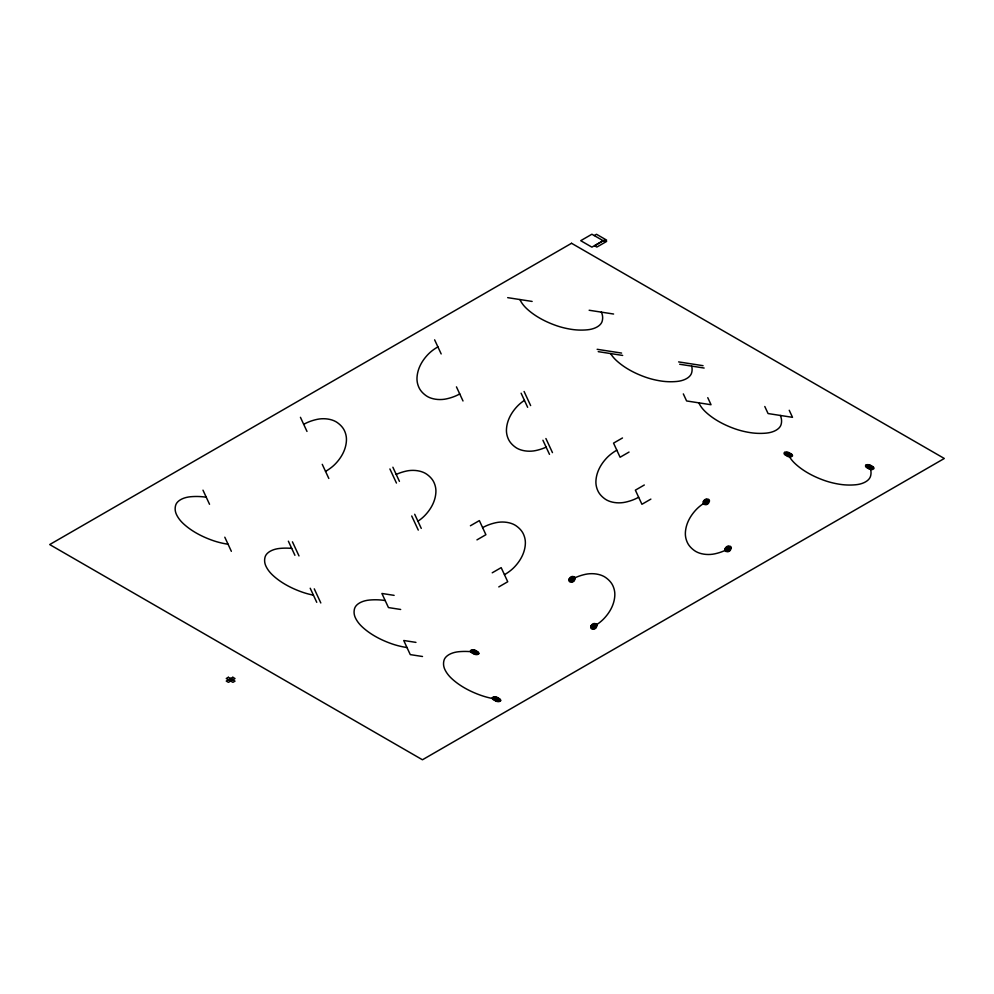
<?xml version="1.0" encoding="UTF-8"?>
<svg xmlns="http://www.w3.org/2000/svg" width="994" height="994" viewBox="0 0 994 994"><rect width="100%" height="100%" fill="white"/><g stroke="black" fill="none" stroke-linecap="round" stroke-linejoin="round"><path stroke-width="1.49" d="M594.263 235.566L596.499 234.273L606.638 240.126L604.402 241.418L591.902 234.224L580.72 240.685L591.902 247.146L603.085 240.685M470.411 525.764L479.356 520.607L485.904 534.71L476.958 539.879M622.492 437.969L613.547 443.125L620.094 457.24L629.04 452.071M492.229 572.805L501.175 567.636L507.735 581.751L498.789 586.92M644.311 484.997L635.365 490.166L641.925 504.281L650.871 499.112M507.685 297.653L532.125 301.43M589.144 310.252L613.596 314.029M597.145 349.304L621.585 353.081M678.604 361.903L703.056 365.68M598.226 351.652L622.666 355.43M679.697 364.251L704.137 368.041M394.121 595.356L381.895 593.468L388.455 607.57L400.669 609.471M415.952 642.385L403.726 640.496L410.273 654.611L422.5 656.5M230.72 678.492L232.919 679.759M228.347 679.871L230.546 681.139M789.236 410.273L792.516 417.331L768.064 413.554L764.796 406.496M707.765 397.675L711.045 404.732L686.606 400.955L683.325 393.897M524.087 391.474L530.634 405.589M545.905 438.516L552.465 452.63M521.104 393.202L527.652 407.316M542.923 440.243L549.483 454.345M434.626 339.836L441.174 353.939M456.445 386.865L463.005 400.98M392.878 467.23L399.426 481.344M414.697 514.271L421.257 528.386M389.897 468.957L396.444 483.059M411.715 515.985L418.275 530.1M300.437 417.306L306.984 431.421M322.255 464.335L328.815 478.449M292.435 541.817L298.995 555.932M314.266 588.846L320.813 602.96M288.372 541.183L294.92 555.298M310.203 588.224L316.751 602.327M202.975 490.166L209.535 504.281M224.806 537.207L231.353 551.31M496.466 699.204A59.019 34.082 0 0 1 480.86 695.328A89.162 51.477 0 0 1 451.524 678.393A59.019 34.082 0 0 1 444.815 669.384A37.685 21.756 0 0 1 444.032 660.227A17.867 10.313 0 0 1 458.768 651.716A37.685 21.756 0 0 1 474.635 652.163M407.006 647.554A59.019 34.082 0 0 1 391.4 643.677A89.162 51.477 0 0 1 362.064 626.742A59.019 34.082 0 0 1 355.355 617.734A37.685 21.756 0 0 1 354.572 608.577A17.867 10.313 0 0 1 369.308 600.065A37.685 21.756 0 0 1 385.175 600.525M313.421 595.17A59.019 34.082 0 0 1 301.94 592.026A89.162 51.477 0 0 1 272.604 575.091A59.019 34.082 0 0 1 265.895 566.083A37.685 21.756 0 0 1 265.112 556.926A17.867 10.313 0 0 1 279.848 548.415A37.685 21.756 0 0 1 291.714 548.377M228.086 544.252A59.019 34.082 0 0 1 212.48 540.376A89.162 51.477 0 0 1 183.144 523.453A59.019 34.082 0 0 1 176.435 514.432A37.685 21.756 0 0 1 175.652 505.275A17.867 10.313 0 0 1 190.388 496.764A37.685 21.756 0 0 1 206.255 497.224M593.915 626.344A59.019 34.082 0 0 0 604.079 618.479A89.162 51.477 0 0 0 614.814 595.356A59.019 34.082 0 0 0 612.826 585.615A37.685 21.756 0 0 0 605.557 577.452A17.867 10.313 0 0 0 585.441 574.333A37.685 21.756 0 0 0 572.084 579.303M482.624 527.652A37.685 21.756 0 0 1 495.981 522.682A17.867 10.313 0 0 1 516.097 525.801A37.685 21.756 0 0 1 523.366 533.964A59.019 34.082 0 0 1 525.354 543.706A89.162 51.477 0 0 1 514.619 566.828A59.019 34.082 0 0 1 504.455 574.694M396.208 474.436A37.685 21.756 0 0 1 406.521 471.032A17.867 10.313 0 0 1 426.637 474.15A37.685 21.756 0 0 1 433.906 482.314A59.019 34.082 0 0 1 435.894 492.055A89.162 51.477 0 0 1 425.159 515.178A59.019 34.082 0 0 1 417.927 521.229M303.704 424.363A37.685 21.756 0 0 1 317.061 419.381A17.867 10.313 0 0 1 337.177 422.5A37.685 21.756 0 0 1 344.446 430.663A59.019 34.082 0 0 1 346.434 440.404A89.162 51.477 0 0 1 335.699 463.539A59.019 34.082 0 0 1 325.535 471.392M728.105 548.874A37.685 21.756 0 0 1 714.748 553.844A17.867 10.313 0 0 1 694.632 550.726A37.685 21.756 0 0 1 687.376 542.562A59.019 34.082 0 0 1 685.375 532.821A89.162 51.477 0 0 1 696.111 509.698A59.019 34.082 0 0 1 706.274 501.833M638.645 497.224A37.685 21.756 0 0 1 625.288 502.194A17.867 10.313 0 0 1 605.172 499.087A37.685 21.756 0 0 1 597.916 490.924A59.019 34.082 0 0 1 595.915 481.183A89.162 51.477 0 0 1 606.651 458.048A59.019 34.082 0 0 1 616.814 450.183M546.141 447.151A37.685 21.756 0 0 1 535.828 450.543A17.867 10.313 0 0 1 515.712 447.437A37.685 21.756 0 0 1 508.456 439.273A59.019 34.082 0 0 1 506.455 429.532A89.162 51.477 0 0 1 517.191 406.397A59.019 34.082 0 0 1 524.422 400.358M459.725 393.922A37.685 21.756 0 0 1 446.368 398.892A17.867 10.313 0 0 1 426.252 395.786A37.685 21.756 0 0 1 418.996 387.623A59.019 34.082 0 0 1 416.995 377.882A89.162 51.477 0 0 1 427.731 354.746A59.019 34.082 0 0 1 437.894 346.881M869.75 467.093A37.685 21.756 0 0 1 870.533 476.25A17.867 10.313 0 0 1 855.797 484.761A37.685 21.756 0 0 1 839.93 484.314A59.019 34.082 0 0 1 824.324 480.437A89.162 51.477 0 0 1 794.989 463.502A59.019 34.082 0 0 1 788.279 454.494M780.29 415.442A37.685 21.756 0 0 1 781.073 424.612A17.867 10.313 0 0 1 766.337 433.111A37.685 21.756 0 0 1 750.47 432.663A59.019 34.082 0 0 1 734.864 428.787A89.162 51.477 0 0 1 705.529 411.851A59.019 34.082 0 0 1 698.819 402.843M691.675 366.103A37.685 21.756 0 0 1 691.613 372.961A17.867 10.313 0 0 1 676.877 381.46A37.685 21.756 0 0 1 661.01 381.013A59.019 34.082 0 0 1 645.404 377.136A89.162 51.477 0 0 1 616.069 360.201A59.019 34.082 0 0 1 610.627 353.566M601.37 312.141A37.685 21.756 0 0 1 602.153 321.31A17.867 10.313 0 0 1 587.417 329.809A37.685 21.756 0 0 1 571.55 329.362A59.019 34.082 0 0 1 555.944 325.485A89.162 51.477 0 0 1 526.609 308.55A59.019 34.082 0 0 1 519.899 299.542M569.202 578.868L568.903 580.061A5.902 3.404 0 0 0 569.102 581.03A3.765 2.174 0 0 0 569.823 581.85L571.761 582.186A4.001 2.311 0 0 0 573.178 581.664A5.902 3.404 0 0 0 574.197 580.869L575.265 578.558A5.902 3.404 0 0 0 575.066 577.589A3.765 2.174 0 0 0 574.346 576.768L572.333 576.458A3.765 2.174 0 0 0 570.991 576.955A5.902 3.404 0 0 0 569.972 577.738L569.202 578.868M569.786 578.955L569.537 579.912A4.721 2.721 0 0 0 569.699 580.682A3.019 1.739 0 0 0 570.283 581.341L571.823 581.614A3.206 1.851 0 0 0 572.954 581.192A4.721 2.721 0 0 0 573.774 580.558L574.631 578.707A4.721 2.721 0 0 0 574.47 577.936A3.019 1.739 0 0 0 573.886 577.278L572.283 577.029A3.019 1.739 0 0 0 571.215 577.427A4.721 2.721 0 0 0 570.394 578.061L569.786 578.955M570.357 579.042L570.171 579.75A3.541 2.05 0 0 0 570.295 580.347A2.261 1.305 0 0 0 570.73 580.831L571.885 581.03A2.398 1.392 0 0 0 572.743 580.72A3.541 2.05 0 0 0 573.352 580.247L573.998 578.856A3.541 2.05 0 0 0 573.873 578.272A2.261 1.305 0 0 0 573.439 577.787L572.233 577.601A2.261 1.305 0 0 0 571.426 577.899A3.541 2.05 0 0 0 570.817 578.371L570.357 579.042M570.929 579.129C571.923 583.366 574.942 575.601 570.929 579.129M571.513 579.216C572.01 581.341 573.513 577.452 571.513 579.216M591.032 625.897L590.734 627.09A5.902 3.404 0 0 0 590.933 628.071A3.765 2.174 0 0 0 591.654 628.879L593.592 629.227A4.001 2.311 0 0 0 595.008 628.693A5.902 3.404 0 0 0 596.027 627.91L597.096 625.599A5.902 3.404 0 0 0 596.897 624.617A3.765 2.174 0 0 0 596.176 623.81L594.163 623.499A3.765 2.174 0 0 0 592.822 623.996A5.902 3.404 0 0 0 591.803 624.779L591.032 625.897M591.616 625.984L591.368 626.941A4.721 2.721 0 0 0 591.529 627.723A3.019 1.739 0 0 0 592.113 628.37L593.654 628.643A3.206 1.851 0 0 0 594.785 628.22A4.721 2.721 0 0 0 595.605 627.599L596.462 625.748A4.721 2.721 0 0 0 596.301 624.965A3.019 1.739 0 0 0 595.717 624.319L594.114 624.07A3.019 1.739 0 0 0 593.045 624.468A4.721 2.721 0 0 0 592.225 625.089L591.616 625.984M592.188 626.071L592.002 626.792A3.541 2.05 0 0 0 592.126 627.376A2.261 1.305 0 0 0 592.561 627.873L593.716 628.071A2.398 1.392 0 0 0 594.574 627.761A3.541 2.05 0 0 0 595.182 627.289L595.828 625.897A3.541 2.05 0 0 0 595.704 625.313A2.261 1.305 0 0 0 595.269 624.816L594.064 624.63A2.261 1.305 0 0 0 593.256 624.928A3.541 2.05 0 0 0 592.648 625.4L592.188 626.071M592.759 626.17C593.753 630.407 596.773 622.629 592.759 626.17M593.343 626.257C593.828 628.37 595.344 624.493 593.343 626.257M703.392 501.386L703.093 502.579A5.902 3.404 0 0 0 703.292 503.56A3.765 2.174 0 0 0 704.013 504.368L705.951 504.716A4.001 2.311 0 0 0 707.368 504.182A5.902 3.404 0 0 0 708.387 503.399L709.455 501.088A5.902 3.404 0 0 0 709.256 500.106A3.765 2.174 0 0 0 708.536 499.299L706.523 498.988A3.765 2.174 0 0 0 705.181 499.485A5.902 3.404 0 0 0 704.162 500.268L703.392 501.386M703.976 501.473L703.727 502.43A4.721 2.721 0 0 0 703.889 503.212A3.019 1.739 0 0 0 704.473 503.859L706.013 504.132A3.206 1.851 0 0 0 707.144 503.709A4.721 2.721 0 0 0 707.964 503.088L708.821 501.237A4.721 2.721 0 0 0 708.66 500.454A3.019 1.739 0 0 0 708.076 499.808L706.473 499.56A3.019 1.739 0 0 0 705.405 499.957A4.721 2.721 0 0 0 704.584 500.578L703.976 501.473M704.547 501.572L704.361 502.281A3.541 2.05 0 0 0 704.485 502.865A2.261 1.305 0 0 0 704.92 503.362L706.075 503.56A2.398 1.392 0 0 0 706.933 503.25A3.541 2.05 0 0 0 707.542 502.778L708.188 501.386A3.541 2.05 0 0 0 708.063 500.802A2.261 1.305 0 0 0 707.629 500.317L706.423 500.119A2.261 1.305 0 0 0 705.616 500.417A3.541 2.05 0 0 0 705.007 500.889L704.547 501.572M705.119 501.659C706.113 505.896 709.132 498.118 705.119 501.659M705.703 501.746C706.2 503.859 707.703 499.982 705.703 501.746M725.222 548.427L724.924 549.62A5.902 3.404 0 0 0 725.123 550.589A3.765 2.174 0 0 0 725.844 551.409L727.782 551.745A4.001 2.311 0 0 0 729.198 551.223A5.902 3.404 0 0 0 730.217 550.44L731.286 548.129A5.902 3.404 0 0 0 731.087 547.147A3.765 2.174 0 0 0 730.366 546.327L728.354 546.017A3.765 2.174 0 0 0 727.012 546.514A5.902 3.404 0 0 0 725.993 547.309L725.222 548.427M725.806 548.514L725.558 549.471A4.721 2.721 0 0 0 725.719 550.254A3.019 1.739 0 0 0 726.303 550.9L727.844 551.173A3.206 1.851 0 0 0 728.975 550.751A4.721 2.721 0 0 0 729.795 550.117L730.652 548.278A4.721 2.721 0 0 0 730.491 547.495A3.019 1.739 0 0 0 729.907 546.837L728.304 546.588A3.019 1.739 0 0 0 727.235 546.986A4.721 2.721 0 0 0 726.415 547.619L725.806 548.514M726.378 548.601L726.192 549.322A3.541 2.05 0 0 0 726.316 549.906A2.261 1.305 0 0 0 726.751 550.39L727.906 550.601A2.398 1.392 0 0 0 728.764 550.278A3.541 2.05 0 0 0 729.372 549.806L730.018 548.427A3.541 2.05 0 0 0 729.894 547.843A2.261 1.305 0 0 0 729.459 547.346L728.254 547.16A2.261 1.305 0 0 0 727.446 547.458A3.541 2.05 0 0 0 726.838 547.93L726.378 548.601M726.949 548.688C727.943 552.925 730.963 545.159 726.949 548.688M727.533 548.775C728.018 550.9 729.534 547.011 727.533 548.775M475.467 652.474L473.803 651.853L475.467 652.474M476.3 652.785C471.628 654.176 473.629 648.66 476.3 652.785M477.12 653.095L476.238 653.605A2.261 1.305 0 0 1 475.294 653.58A3.541 2.05 0 0 1 474.349 653.344L472.597 652.337A3.541 2.05 0 0 1 472.187 651.791A2.398 1.392 0 0 1 472.138 651.207L473.032 650.735A2.261 1.305 0 0 1 473.976 650.759A3.541 2.05 0 0 1 474.921 650.995L476.673 652.002A3.541 2.05 0 0 1 477.083 652.549A2.261 1.305 0 0 1 477.12 653.095M477.952 653.406L476.772 654.089A3.019 1.739 0 0 1 475.505 654.052A4.721 2.721 0 0 1 474.262 653.741L471.914 652.387A4.721 2.721 0 0 1 471.38 651.666A3.206 1.851 0 0 1 471.305 650.884L472.498 650.25A3.019 1.739 0 0 1 473.765 650.287A4.721 2.721 0 0 1 475.008 650.598L477.356 651.952A4.721 2.721 0 0 1 477.89 652.673A3.019 1.739 0 0 1 477.952 653.406M478.785 653.717L477.319 654.561A3.765 2.174 0 0 1 475.728 654.524A5.902 3.404 0 0 1 474.163 654.139L471.231 652.437A5.902 3.404 0 0 1 470.56 651.542A4.001 2.311 0 0 1 470.473 650.561L471.951 649.778A3.765 2.174 0 0 1 473.542 649.815A5.902 3.404 0 0 1 475.107 650.2L478.039 651.902A5.902 3.404 0 0 1 478.71 652.797A3.765 2.174 0 0 1 478.785 653.717M497.298 699.515L495.633 698.881L497.298 699.515M498.131 699.826C493.459 701.205 495.459 695.701 498.131 699.826M498.951 700.136L498.069 700.646A2.261 1.305 0 0 1 497.124 700.621A3.541 2.05 0 0 1 496.18 700.385L494.428 699.366A3.541 2.05 0 0 1 494.018 698.832A2.398 1.392 0 0 1 493.968 698.248L494.863 697.763A2.261 1.305 0 0 1 495.807 697.788A3.541 2.05 0 0 1 496.751 698.024L498.503 699.043A3.541 2.05 0 0 1 498.913 699.577A2.261 1.305 0 0 1 498.951 700.136M499.783 700.447L498.603 701.118A3.019 1.739 0 0 1 497.335 701.081A4.721 2.721 0 0 1 496.093 700.77L493.745 699.416A4.721 2.721 0 0 1 493.21 698.695A3.206 1.851 0 0 1 493.136 697.925L494.316 697.291A3.019 1.739 0 0 1 495.596 697.328A4.721 2.721 0 0 1 496.838 697.639L499.187 698.993A4.721 2.721 0 0 1 499.721 699.714A3.019 1.739 0 0 1 499.783 700.447M500.616 700.745L499.15 701.602A3.765 2.174 0 0 1 497.559 701.553A5.902 3.404 0 0 1 495.994 701.168L493.061 699.478A5.902 3.404 0 0 1 492.39 698.571A4.001 2.311 0 0 1 492.303 697.602L493.782 696.806A3.765 2.174 0 0 1 495.372 696.856A5.902 3.404 0 0 1 496.938 697.241L499.87 698.931A5.902 3.404 0 0 1 500.541 699.838A3.765 2.174 0 0 1 500.616 700.745M784.626 452.382L784.129 452.941A3.765 2.174 0 0 0 784.204 453.86A5.902 3.404 0 0 0 784.875 454.755L787.807 456.457A5.902 3.404 0 0 0 789.373 456.842A4.001 2.311 0 0 0 791.062 456.892L792.429 456.035A3.765 2.174 0 0 0 792.355 455.115A5.902 3.404 0 0 0 791.684 454.221L788.751 452.518A5.902 3.404 0 0 0 787.186 452.133A3.765 2.174 0 0 0 785.595 452.096L784.626 452.382M785.359 452.804L784.962 453.252A3.019 1.739 0 0 0 785.024 453.985A4.721 2.721 0 0 0 785.558 454.705L787.907 456.06A4.721 2.721 0 0 0 789.149 456.37A3.206 1.851 0 0 0 790.503 456.408L791.597 455.724A3.019 1.739 0 0 0 791.535 454.991A4.721 2.721 0 0 0 791 454.27L788.652 452.916A4.721 2.721 0 0 0 787.41 452.605A3.019 1.739 0 0 0 786.142 452.568L785.359 452.804M786.092 453.227L785.794 453.562A2.261 1.305 0 0 0 785.832 454.109A3.541 2.05 0 0 0 786.242 454.656L787.994 455.662A3.541 2.05 0 0 0 788.938 455.898A2.398 1.392 0 0 0 789.944 455.923L790.777 455.414A2.261 1.305 0 0 0 790.727 454.867A3.541 2.05 0 0 0 790.317 454.32L788.565 453.314A3.541 2.05 0 0 0 787.621 453.078A2.261 1.305 0 0 0 786.676 453.053L786.092 453.227M786.826 453.649C787.795 457.65 792.392 453.301 786.826 453.649M787.546 454.072L789.112 454.792L787.546 454.072M866.097 464.981L865.6 465.54A3.765 2.174 0 0 0 865.675 466.459A5.902 3.404 0 0 0 866.346 467.366L869.278 469.056A5.902 3.404 0 0 0 870.843 469.441A4.001 2.311 0 0 0 872.521 469.491L873.9 468.634A3.765 2.174 0 0 0 873.825 467.727A5.902 3.404 0 0 0 873.154 466.82L870.222 465.13A5.902 3.404 0 0 0 868.657 464.745A3.765 2.174 0 0 0 867.066 464.695L866.097 464.981M866.83 465.403L866.433 465.851A3.019 1.739 0 0 0 866.495 466.584A4.721 2.721 0 0 0 867.029 467.304L869.377 468.659A4.721 2.721 0 0 0 870.62 468.969A3.206 1.851 0 0 0 871.974 469.006L873.067 468.336A3.019 1.739 0 0 0 873.005 467.602A4.721 2.721 0 0 0 872.471 466.869L870.123 465.515A4.721 2.721 0 0 0 868.88 465.217A3.019 1.739 0 0 0 867.613 465.18L866.83 465.403M867.563 465.826L867.265 466.161A2.261 1.305 0 0 0 867.302 466.72A3.541 2.05 0 0 0 867.712 467.255L869.464 468.273A3.541 2.05 0 0 0 870.409 468.497A2.398 1.392 0 0 0 871.415 468.534L872.235 468.025A2.261 1.305 0 0 0 872.198 467.466A3.541 2.05 0 0 0 871.788 466.931L870.036 465.913A3.541 2.05 0 0 0 869.091 465.677A2.261 1.305 0 0 0 868.147 465.652L867.563 465.826M868.284 466.248C869.253 470.249 873.863 465.9 868.284 466.248M869.017 466.671L870.582 467.404L869.017 466.671M571.55 243.281L49.7 544.563L422.45 759.776L944.3 458.482L571.55 243.281M604.402 240.126L594.611 245.779L596.847 247.071L606.638 241.418L604.402 240.126M228.347 677.287L226.247 678.492L232.919 682.344L235.019 681.139L228.347 677.287M232.82 677.287L226.247 681.076L228.446 682.344L235.019 678.554L232.82 677.287"/></g></svg>
